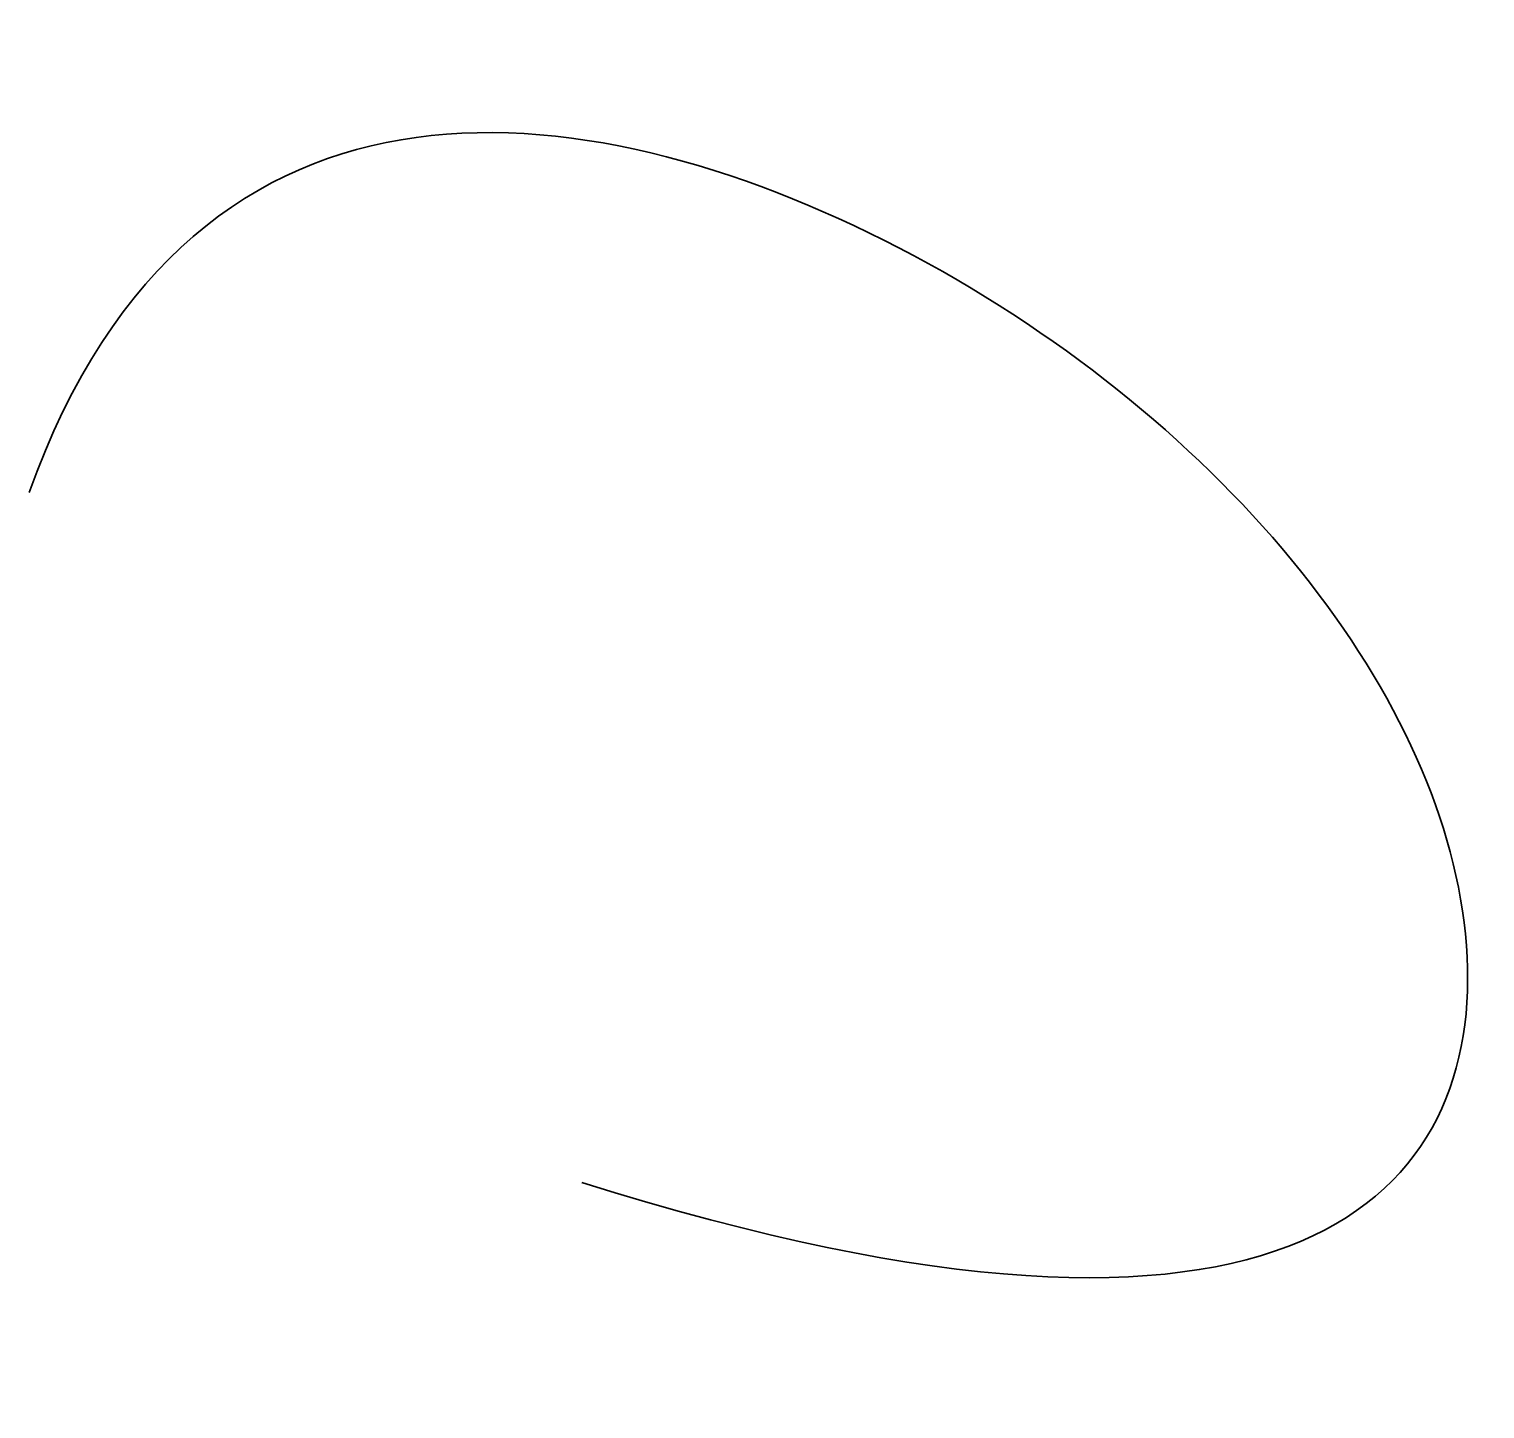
# Model space of a CAD drawing. Extents: x -6.7 to 6.9, y -6.5 to 6.5.
import ezdxf

# ---------------------------------------------------------------- set-up
doc = ezdxf.new("R2010")
doc.units = 0
doc.layers.add('s001-#def-active-grp', color=7, linetype='CONTINUOUS')

msp = doc.modelspace()

# ---------------------------------------------------------------- linework, layer by layer
at = {"layer": 's001-#def-active-grp', "color": 7, "linetype": 'CONTINUOUS', "lineweight": 30, "true_color": 0x000000}
for points in [[(-6.74, 2.125), (-5.185, 6.472), (-1.383, 5.918), (1.555, 4.347)], [(1.555, 4.347), (4.493, 2.775), (6.567, 0.187), (6.74, -2.125)], [(6.74, -2.125), (6.913, -4.437), (5.185, -6.472), (-1.555, -4.347)]]:
    msp.add_open_spline(points, degree=3, dxfattribs=at)

doc.saveas('drawing.dxf')
